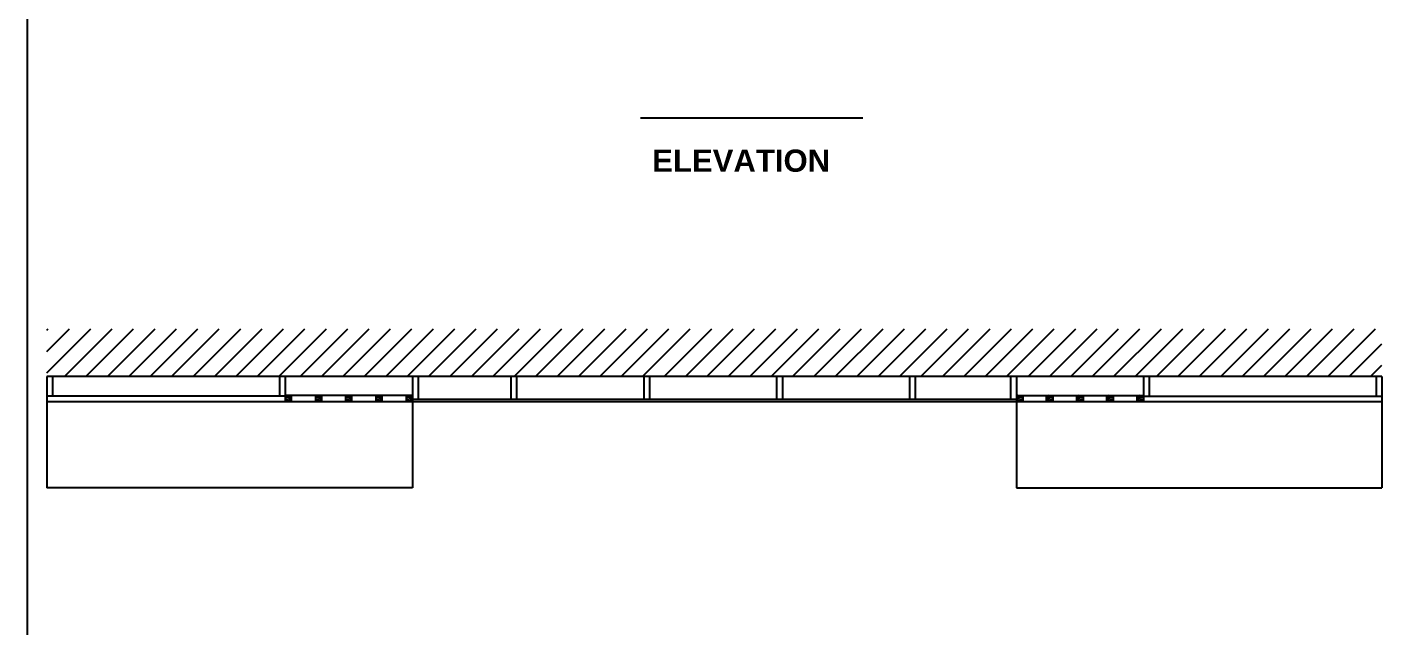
# Model space of a CAD drawing. Header units: inches. Extents: x 3 to 45, y 10.7 to 35.5.
# Drawn here: x 37.876 to 42.138, y 15.545 to 17.432 of the extents above; entities that cross this region are included whole.
import ezdxf

# ---------------------------------------------------------------- set-up
doc = ezdxf.new("R2010")
doc.units = ezdxf.units.IN
doc.header["$MEASUREMENT"] = 0
for name, color, linetype in [('02', 2, 'Continuous'), ('1', 1, 'Continuous'), ('4', 4, 'Continuous'), ('8', 8, 'Continuous')]:
    doc.layers.add(name, color=color, linetype=linetype)
doc.styles.add('HT', font='swisseb.ttf')

msp = doc.modelspace()

# ---------------------------------------------------------------- hatches: boundary and pattern name
at = {"layer": '8'}
h = msp.add_hatch(dxfattribs=at)
h.set_pattern_fill('ANSI31', color=256, scale=0.015, style=0)
h.set_pattern_definition([(45, (-22.03077, 18.878257), (-0.03367596, 0.03367596), [])])
h.paths.add_polyline_path([(42.1377, 16.4827), (37.9377, 16.4827), (37.9377, 16.3327), (37.9677, 16.3327), (41.3171, 16.3327, -0.501809), (41.4774, 16.3327), (42.1377, 16.3327)])
h.paths.add_polyline_path([(41.3171, 16.3327), (41.4774, 16.3327, 0.501809)], flags=16)

# ---------------------------------------------------------------- linework, layer by layer
at = {"layer": '02'}
for p, q in [((39.8051, 17.1469), (40.5051, 17.1469)), ((37.9557, 16.3327), (37.9557, 16.2707)), ((38.6697, 16.3327), (38.6697, 16.2707)), ((38.6877, 16.3327), (38.6877, 16.2527)), ((39.1057, 16.3327), (39.1057, 16.2617)), ((39.3977, 16.3327), (39.3977, 16.2617)), ((39.4157, 16.3327), (39.4157, 16.2617)), ((39.8157, 16.3327), (39.8157, 16.2617)), ((39.8337, 16.3327), (39.8337, 16.2617)), ((40.2337, 16.3327), (40.2337, 16.2617)), ((40.2517, 16.3327), (40.2517, 16.2617)), ((40.6517, 16.3327), (40.6517, 16.2617)), ((40.6697, 16.3327), (40.6697, 16.2617)), ((40.9697, 16.3327), (40.9697, 16.2617)), ((41.3877, 16.3327), (41.3877, 16.2527)), ((41.4057, 16.3327), (41.4057, 16.2707)), ((42.1197, 16.3327), (42.1197, 16.2707)), ((38.6877, 16.2707), (37.9377, 16.2707)), ((39.0877, 16.2727), (38.6877, 16.2727)), ((39.0877, 16.2617), (40.9877, 16.2617)), ((40.9877, 16.2727), (41.3877, 16.2727)), ((41.3877, 16.2707), (42.1377, 16.2707))]:
    msp.add_line(p, q, dxfattribs=at)
for points in [[(38.7077, 16.2527), (38.7077, 16.2727)], [(38.7827, 16.2727), (38.7827, 16.2527)], [(38.8027, 16.2527), (38.8027, 16.2727)], [(38.8777, 16.2727), (38.8777, 16.2527)], [(38.8977, 16.2527), (38.8977, 16.2727)], [(38.9727, 16.2727), (38.9727, 16.2527)], [(38.9927, 16.2527), (38.9927, 16.2727)], [(39.0677, 16.2727), (39.0677, 16.2527)], [(41.0077, 16.2727), (41.0077, 16.2527)], [(41.0827, 16.2527), (41.0827, 16.2727)], [(41.1027, 16.2727), (41.1027, 16.2527)], [(41.1777, 16.2527), (41.1777, 16.2727)], [(41.1977, 16.2727), (41.1977, 16.2527)], [(41.2727, 16.2527), (41.2727, 16.2727)], [(41.2927, 16.2727), (41.2927, 16.2527)], [(41.3677, 16.2527), (41.3677, 16.2727)]]:
    msp.add_lwpolyline(points, dxfattribs=at)
for centre, radius, start, end in [((38.6947, 16.2556), 0.0157, 33.9241, 116.48), ((38.6935, 16.2476), 0.0181, 38.2999, 108.5735), ((38.6935, 16.2355), 0.0237, 53.1755, 104.1499), ((38.6915, 16.2421), 0.0125, 57.7303, 107.5411), ((38.7016, 16.266), 0.00672, 25.9568, 88.9549), ((38.7897, 16.2556), 0.0157, 33.9241, 116.48), ((38.7885, 16.2476), 0.0181, 38.2999, 108.5735), ((38.7885, 16.2355), 0.0237, 53.1755, 104.1499), ((38.7865, 16.2421), 0.0125, 57.7303, 107.5411), ((38.7966, 16.266), 0.00672, 25.9568, 88.9549), ((38.8847, 16.2556), 0.0157, 33.9241, 116.48), ((38.8835, 16.2476), 0.0181, 38.2999, 108.5735), ((38.8835, 16.2355), 0.0237, 53.1755, 104.1499), ((38.8815, 16.2421), 0.0125, 57.7303, 107.5411), ((38.8916, 16.266), 0.00672, 25.9568, 88.9549), ((38.9797, 16.2556), 0.0157, 33.9241, 116.48), ((38.9785, 16.2476), 0.0181, 38.2999, 108.5735), ((38.9785, 16.2355), 0.0237, 53.1755, 104.1499), ((38.9765, 16.2421), 0.0125, 57.7303, 107.5411), ((38.9866, 16.266), 0.00672, 25.9568, 88.9549), ((39.0747, 16.2556), 0.0157, 33.9241, 116.48), ((39.0735, 16.2476), 0.0181, 38.2999, 108.5735), ((39.0735, 16.2355), 0.0237, 53.1755, 104.1499), ((39.0715, 16.2421), 0.0125, 57.7303, 107.5411), ((39.0816, 16.266), 0.00672, 25.9568, 88.9549), ((40.9937, 16.266), 0.00672, 91.0451, 154.0432), ((41.0007, 16.2556), 0.0157, 63.52, 146.0759), ((41.0019, 16.2476), 0.0181, 71.4265, 141.7001), ((41.0019, 16.2355), 0.0237, 75.8501, 126.8245), ((41.0039, 16.2421), 0.0125, 72.4589, 122.2697), ((41.0887, 16.266), 0.00672, 91.0451, 154.0432), ((41.0957, 16.2556), 0.0157, 63.52, 146.0759), ((41.0969, 16.2476), 0.0181, 71.4265, 141.7001), ((41.0969, 16.2355), 0.0237, 75.8501, 126.8245), ((41.0989, 16.2421), 0.0125, 72.4589, 122.2697), ((41.1837, 16.266), 0.00672, 91.0451, 154.0432), ((41.1907, 16.2556), 0.0157, 63.52, 146.0759), ((41.1919, 16.2476), 0.0181, 71.4265, 141.7001), ((41.1919, 16.2355), 0.0237, 75.8501, 126.8245), ((41.1939, 16.2421), 0.0125, 72.4589, 122.2697), ((41.2787, 16.266), 0.00672, 91.0451, 154.0432), ((41.2857, 16.2556), 0.0157, 63.52, 146.0759), ((41.2869, 16.2476), 0.0181, 71.4265, 141.7001), ((41.2869, 16.2355), 0.0237, 75.8501, 126.8245), ((41.2889, 16.2421), 0.0125, 72.4589, 122.2697), ((41.3737, 16.266), 0.00672, 91.0451, 154.0432), ((41.3807, 16.2556), 0.0157, 63.52, 146.0759), ((41.3819, 16.2476), 0.0181, 71.4265, 141.7001), ((41.3819, 16.2355), 0.0237, 75.8501, 126.8245), ((41.3839, 16.2421), 0.0125, 72.4589, 122.2697)]:
    msp.add_arc(centre, radius, start, end, dxfattribs=at)
at = {"layer": '1'}
msp.add_line((42.1377, 16.3327), (37.9377, 16.3327), dxfattribs=at)
at = {"layer": '4'}
for p, q in [((37.8757, 33.8727), (37.8757, 11.0605)), ((37.9377, 16.3327), (37.9377, 15.9827)), ((39.0877, 16.3327), (39.0877, 15.9827)), ((40.9877, 16.3327), (40.9877, 15.9827)), ((42.1377, 16.3327), (42.1377, 15.9827)), ((42.1377, 16.2527), (37.9377, 16.2527)), ((39.0877, 15.9827), (37.9377, 15.9827)), ((40.9877, 15.9827), (42.1377, 15.9827))]:
    msp.add_line(p, q, dxfattribs=at)

# ---------------------------------------------------------------- texts
at = {"layer": '02', "style": 'HT'}
msp.add_text('ELEVATION', height=0.07, dxfattribs=at).set_placement((39.8423, 16.977))

doc.saveas('drawing.dxf')
